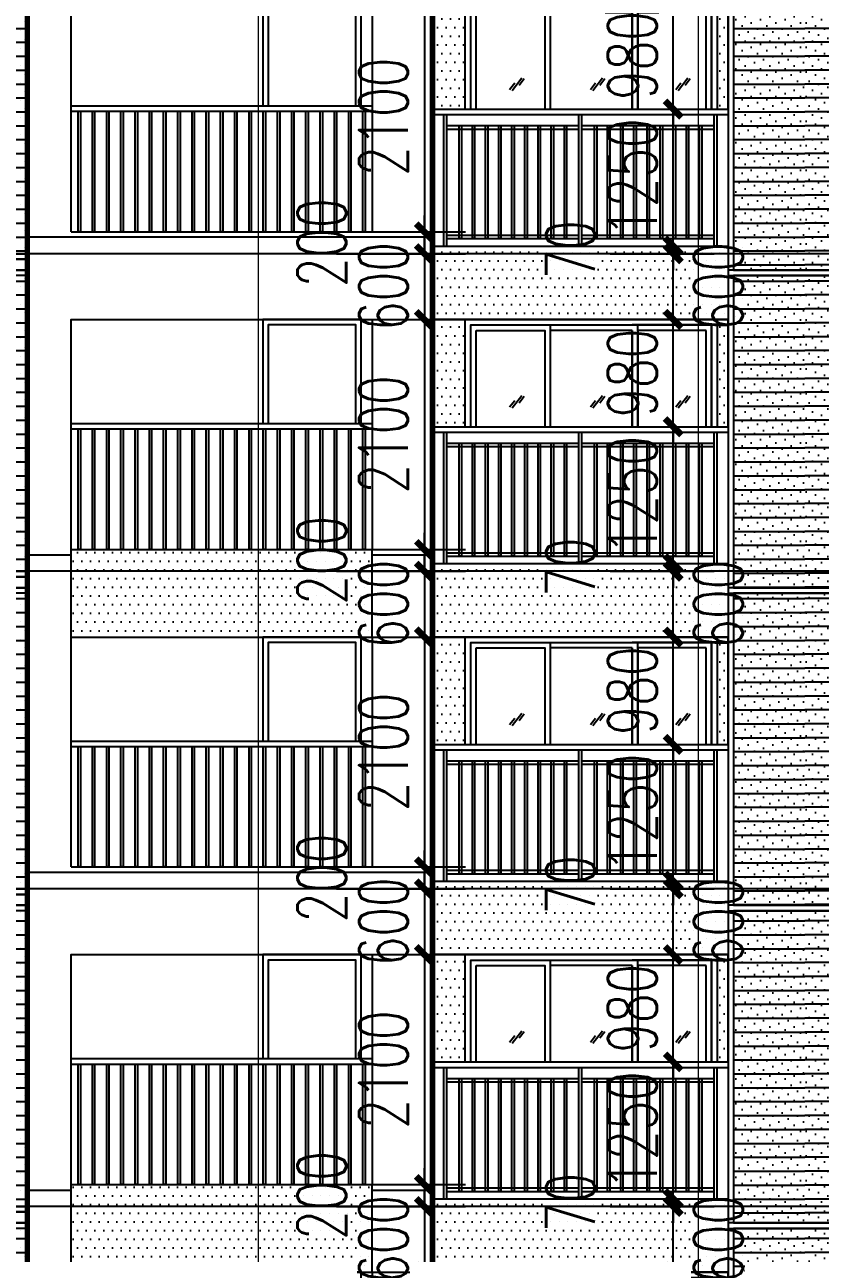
# Model space of a CAD drawing. Header units: millimetres. Extents: x 43 to 235305, y 0 to 139712.
# Drawn here: x 22186 to 29454, y 26380 to 37600 of the extents above; entities that cross this region are included whole.
import ezdxf
from ezdxf.xclip import XClip

# ---------------------------------------------------------------- set-up
doc = ezdxf.new("R2010")
doc.units = ezdxf.units.MM
doc.header["$XCLIPFRAME"] = 2
doc.linetypes.add('CONTINOUS', pattern=[0])
doc.linetypes.add('DOTE', pattern=[2.42, 2, -0.2, 0.02, -0.2])
for name, color, linetype in [('A-AXIS', 1, 'DOTE'), ('A-DRWD-DIMS', 144, 'Continuous'), ('A-ELEV-DRWD', 130, 'Continuous'), ('A-ELEV-HRAL', 165, 'Continuous'), ('A-ELEV-LINE', 30, 'Continuous'), ('A-ELEV-LINE1', 33, 'Continuous'), ('A-ELEV-LINE2', 55, 'Continuous'), ('A-ELEV-OPEN', 253, 'Continuous'), ('A-ELEV-OUT2', 6, 'CONTINOUS'), ('A-ELEV-PATT', 55, 'Continuous'), ('A-ELEV-SHUT', 215, 'Continuous'), ('A-HATH1', 251, 'Continuous'), ('DIM_IDEN', 3, 'Continuous'), ('PUB_HATCH', 251, 'Continuous'), ('Window_detail', 165, 'Continuous')]:
    doc.layers.add(name, color=color, linetype=linetype)
doc.styles.add('_TCH_DIM_T3', font='SIMPLEX', dxfattribs={"width": 0.705882, "bigfont": 'GBCBIG'})
doc.dimstyles.new('_TCH_ARCH&&150', dxfattribs={"dimtxt": 446.25, "dimasz": 150, "dimexe": 375, "dimexo": 450, "dimgap": 150, "dimtad": 1, "dimdec": 0, "dimzin": 0, "dimdsep": 46, "dimtxsty": '_TCH_DIM_T3', "dimblk": 'ARCHTICK', "dimcen": 0.09, "dimclrt": 7, "dimazin": 2, "dimtfac": 1, "dimtdec": 0, "dimtix": 1, "dimtmove": 2, "dimatfit": 3, "dimfxl": 1, "dimtolj": 1, "dimtzin": 0, "dimarcsym": 0})

# ---------------------------------------------------------------- blocks, each defined once
blk = doc.blocks.new('A$C312A139E')
at = {"layer": 'A-ELEV-DRWD'}
blk.add_lwpolyline([(2200, 1350), (2200, 2250), (1400, 2250), (1400, 1350)], dxfattribs=at)
at = {"layer": 'A-ELEV-LINE1'}
for points in [[(-400, 200), (-400, 2300), (2350, 2300), (2350, 200)], [(2250, 1350), (2250, 2300), (1350, 2300), (1350, 1350)]]:
    blk.add_lwpolyline(points, dxfattribs=at)
blk = doc.blocks.new('GGGG')
at = {"layer": 'A-ELEV-OPEN'}
for p, q in [((-176, -227), (0, 0)), ((-128, -96), (-220, -215)), ((-48, -132), (44, -12))]:
    blk.add_line(p, q, dxfattribs=at)
blk = doc.blocks.new('A$C472865FA')
at = {"layer": 'A-ELEV-DRWD'}
blk.add_line((1575, 0), (1575, 2250), dxfattribs=at)
for points in [[(50, 2250), (775, 2250), (775, 0), (50, 0)], [(100, 2200), (725, 2200), (725, 50), (100, 50)], [(1525, 2200), (775, 2200), (775, 50), (1525, 50)], [(2200, 2200), (1575, 2200), (1575, 50), (2200, 50)]]:
    blk.add_lwpolyline(points, close=True, dxfattribs=at)
for points in [[(50, 0), (50, 2250), (2250, 2250), (2250, 0)], [(1525, 2200), (1525, 50)]]:
    blk.add_lwpolyline(points, dxfattribs=at)
at = {"layer": 'A-ELEV-LINE1'}
blk.add_lwpolyline([(2300, 0), (0, 0), (0, 2300), (2300, 2300), (2300, 0)], dxfattribs=at)
at = {"layer": 'Window_detail'}
blk.add_line((0, 0), (2300, 0), dxfattribs=at)
blk.add_lwpolyline([(1525, 0), (2250, 0), (2250, 2250), (1525, 2250)], dxfattribs=at)
at = {"layer": 'A-ELEV-OPEN', "xscale": 0.5, "yscale": 0.5, "zscale": 0.5}
for p in [(515, 1605), (1252, 1605), (2032, 1605)]:
    blk.add_blockref('GGGG', p, dxfattribs=at)
blk = doc.blocks.new('A$C294462BB')
at = {"layer": 'A-ELEV-HRAL'}
for p, q in [((0, 1320), (2700, 1320)), ((0, 1270), (2700, 1270)), ((130, 1170), (1335, 1170)), ((130, 1138), (1335, 1138)), ((1365, 1170), (2570, 1170)), ((1365, 1138), (2570, 1138)), ((130, 170), (1335, 170)), ((130, 138), (1335, 138)), ((1365, 170), (2570, 170)), ((1365, 138), (2570, 138))]:
    blk.add_line(p, q, dxfattribs=at)
for points in [[(100, 1270), (100, 70), (130, 70), (130, 1270)], [(1335, 1270), (1335, 70), (1365, 70), (1365, 1270)], [(2570, 1270), (2570, 70), (2600, 70), (2600, 1270)]]:
    blk.add_lwpolyline(points, dxfattribs=at)
at = {"layer": 'A-ELEV-LINE1'}
for p, q in [((0, 2300), (2700, 2300)), ((0, 70), (2700, 70))]:
    blk.add_line(p, q, dxfattribs=at)
at = {"layer": 'PUB_HATCH'}
for points in [[(245, 1170), (265, 1170), (265, 138), (245, 138)], [(365, 1170), (385, 1170), (385, 138), (365, 138)], [(485, 1170), (505, 1170), (505, 138), (485, 138)], [(605, 1170), (625, 1170), (625, 138), (605, 138)], [(725, 1170), (745, 1170), (745, 138), (725, 138)], [(845, 1170), (865, 1170), (865, 138), (845, 138)], [(965, 1170), (985, 1170), (985, 138), (965, 138)], [(1085, 1170), (1105, 1170), (1105, 138), (1085, 138)], [(1205, 1170), (1225, 1170), (1225, 138), (1205, 138)], [(1480, 1170), (1500, 1170), (1500, 138), (1480, 138)], [(1600, 1170), (1620, 1170), (1620, 138), (1600, 138)], [(1720, 1170), (1740, 1170), (1740, 138), (1720, 138)], [(1840, 1170), (1860, 1170), (1860, 138), (1840, 138)], [(1960, 1170), (1980, 1170), (1980, 138), (1960, 138)], [(2080, 1170), (2100, 1170), (2100, 138), (2080, 138)], [(2200, 1170), (2220, 1170), (2220, 138), (2200, 138)], [(2320, 1170), (2340, 1170), (2340, 138), (2320, 138)], [(2440, 1170), (2460, 1170), (2460, 138), (2440, 138)]]:
    blk.add_lwpolyline(points, close=True, dxfattribs=at)
blk = doc.blocks.new('150yt3500')
at = {"layer": 'A-ELEV-HRAL'}
for p, q in [((238353, -94386), (241103, -94386)), ((238353, -94436), (241103, -94436))]:
    blk.add_line(p, q, dxfattribs=at)
at = {"layer": 'A-ELEV-LINE1'}
for p, q in [((238353, -93436), (241003, -93436)), ((238353, -95536), (241103, -95536))]:
    blk.add_line(p, q, dxfattribs=at)
at = {"layer": 'PUB_HATCH'}
for points in [[(238418, -94436), (238438, -94436), (238438, -95536), (238418, -95536)], [(238548, -94436), (238568, -94436), (238568, -95536), (238548, -95536)], [(238678, -94436), (238698, -94436), (238698, -95536), (238678, -95536)], [(238808, -94436), (238828, -94436), (238828, -95536), (238808, -95536)], [(238938, -94436), (238958, -94436), (238958, -95536), (238938, -95536)], [(239068, -94436), (239088, -94436), (239088, -95536), (239068, -95536)], [(239198, -94436), (239218, -94436), (239218, -95536), (239198, -95536)], [(239328, -94436), (239348, -94436), (239348, -95536), (239328, -95536)], [(239458, -94436), (239478, -94436), (239478, -95536), (239458, -95536)], [(239588, -94436), (239608, -94436), (239608, -95536), (239588, -95536)], [(239718, -94436), (239738, -94436), (239738, -95536), (239718, -95536)], [(239848, -94436), (239868, -94436), (239868, -95536), (239848, -95536)], [(239978, -94436), (239998, -94436), (239998, -95536), (239978, -95536)], [(240108, -94436), (240128, -94436), (240128, -95536), (240108, -95536)], [(240238, -94436), (240258, -94436), (240258, -95536), (240238, -95536)], [(240368, -94436), (240388, -94436), (240388, -95536), (240368, -95536)], [(240498, -94436), (240518, -94436), (240518, -95536), (240498, -95536)], [(240628, -94436), (240648, -94436), (240648, -95536), (240628, -95536)], [(240758, -94436), (240778, -94436), (240778, -95536), (240758, -95536)], [(240888, -94436), (240908, -94436), (240908, -95536), (240888, -95536)], [(241018, -94436), (241038, -94436), (241038, -95536), (241018, -95536)]]:
    blk.add_lwpolyline(points, close=True, dxfattribs=at)
blk = doc.blocks.new('A$C67865BBE')
at = {"layer": 'A-ELEV-PATT'}
h = blk.add_hatch(dxfattribs=at)
h.set_pattern_fill('ANSI31', color=256, scale=80, angle=135, style=0)
h.set_pattern_definition([(7e-15, (97721.56, 80343.16), (2e-14, -127), [])])
h.paths.add_polyline_path([(1500, 5600), (1150, 5600), (1150, 2900), (1500, 2900)])
h = blk.add_hatch(dxfattribs=at)
h.set_pattern_fill('ANSI31', color=256, scale=80, angle=135, style=0)
h.set_pattern_definition([(7e-15, (104421.55, 80343.16), (2e-14, -127), [])])
h.paths.add_polyline_path([(7950, 2750), (8600, 2750), (8600, 5600), (7950, 5600)])
h = blk.add_hatch(dxfattribs=at)
h.set_pattern_fill('ANSI31', color=256, scale=80, angle=135, style=0)
h.set_pattern_definition([(7e-15, (97721.56, 77443.16), (2e-14, -127), [])])
h.paths.add_polyline_path([(1500, 2700), (1150, 2700), (1150, 0), (1500, 0)])
h = blk.add_hatch(dxfattribs=at)
h.set_pattern_fill('ANSI31', color=256, scale=80, angle=135, style=0)
h.set_pattern_definition([(7e-15, (104421.55, 77443.16), (2e-14, -127), [])])
h.paths.add_polyline_path([(7950, -150), (8600, -150), (8600, 2700), (7950, 2700)])
at = {"layer": 'A-HATH1'}
h = blk.add_hatch(dxfattribs=at)
h.set_pattern_fill('DOTS', color=256, scale=50, style=0)
h.set_pattern_definition([(0, (5200, 5200), (39.6875, 79.375), [0, -79.375])])
h.paths.add_polyline_path([(7900, 5650), (7900, 5750), (7900, 5840), (5200, 5840), (5200, 5200), (7900, 5200)])
h = blk.add_hatch(dxfattribs=at)
h.set_pattern_fill('DOTS', color=256, scale=50, style=0)
h.set_pattern_definition([(0, (1150, 2900), (39.6875, 79.375), [0, -79.375])])
h.paths.add_polyline_path([(1500, 5600), (1150, 5600), (1150, 2900), (1500, 2900)])
h = blk.add_hatch(dxfattribs=at)
h.set_pattern_fill('DOTS', color=256, scale=50, angle=135, style=0)
h.set_pattern_definition([(135, (-337992.66, 198878.295), (-84.189901, -28.0633), [0, -79.375])])
h.paths.add_polyline_path([(7950, 2750), (8600, 2750), (8600, 5600), (7950, 5600)])
h = blk.add_hatch(dxfattribs=at)
h.set_pattern_fill('DOTS', color=256, scale=50, style=0)
h.set_pattern_definition([(0, (5200, 4200), (39.6875, 79.375), [0, -79.375])])
h.paths.add_polyline_path([(7800, 5200), (7800, 4200), (7900, 4200), (7900, 5200)])
h.paths.add_polyline_path([(5500, 4200), (5500, 5200), (5200, 5200), (5200, 4200)])
h = blk.add_hatch(dxfattribs=at)
h.set_pattern_fill('DOTS', color=256, scale=50, style=0)
h.set_pattern_definition([(0, (2350, 2300), (39.6875, 79.375), [0, -79.375])])
h.paths.add_polyline_path([(4650, 3100), (1900, 3100), (1900, 2300), (4650, 2300)])
h = blk.add_hatch(dxfattribs=at)
h.set_pattern_fill('DOTS', color=256, scale=50, style=0)
h.set_pattern_definition([(0, (5200, 2300), (39.6875, 79.375), [0, -79.375])])
h.paths.add_polyline_path([(7900, 2750), (7900, 2850), (7900, 2970), (5200, 2970), (5200, 2300), (7900, 2300)])
h = blk.add_hatch(dxfattribs=at)
h.set_pattern_fill('DOTS', color=256, scale=50, style=0)
h.set_pattern_definition([(0, (1150, -0.0002), (39.6875, 79.375), [0, -79.375])])
h.paths.add_polyline_path([(1500, 2700), (1150, 2700), (1150, 0), (1500, 0)])
h = blk.add_hatch(dxfattribs=at)
h.set_pattern_fill('DOTS', color=256, scale=50, angle=135, style=0)
h.set_pattern_definition([(135, (-337992.66, 195978.295), (-84.189901, -28.0633), [0, -79.375])])
h.paths.add_polyline_path([(7950, -150), (8600, -150), (8600, 2700), (7950, 2700)])
h = blk.add_hatch(dxfattribs=at)
h.set_pattern_fill('DOTS', color=256, scale=50, style=0)
h.set_pattern_definition([(0, (5200, 1300), (39.6875, 79.375), [0, -79.375])])
h.paths.add_polyline_path([(7800, 2300), (7800, 1300), (7900, 1300), (7900, 2300)])
h.paths.add_polyline_path([(5500, 1300), (5500, 2300), (5200, 2300), (5200, 1300)])
at = {"layer": 'A-ELEV-LINE'}
for points in [[(1500, 2850), (1100, 2850), (1100, 2750), (1500, 2750)], [(1500, -50), (1100, -50), (1100, -150), (1500, -150)]]:
    blk.add_lwpolyline(points, close=True, dxfattribs=at)
at = {"layer": 'A-ELEV-LINE1'}
for p, q in [((1500, 2850), (1500, 5800)), ((5200, 0), (5200, 5800)), ((1500, 450), (1500, 3350)), ((1100, 2850), (1500, 2850)), ((1100, -50), (1500, -50))]:
    blk.add_line(p, q, dxfattribs=at)
at = {"layer": 'A-ELEV-LINE2'}
for p, q in [((1500, 3050), (1900, 3050)), ((1900, 2300), (1900, 3100)), ((4650, 2300), (4650, 3100)), ((4650, 3050), (5200, 3050)), ((5200, 150), (1500, 150))]:
    blk.add_line(p, q, dxfattribs=at)
at = {"layer": 'A-ELEV-SHUT'}
for points in [[(1500, 5650), (1100, 5650), (1100, 2850), (1500, 2850)], [(1500, 5600), (1150, 5600), (1150, 2900), (1500, 2900)], [(1500, 2750), (1100, 2750), (1100, -50), (1500, -50)], [(1500, 2700), (1150, 2700), (1150, 0), (1500, 0)]]:
    blk.add_lwpolyline(points, close=True, dxfattribs=at)
for points in [[(8600, 5650), (7900, 5650), (7900, 2700), (8600, 2700)], [(8600, 5600), (7950, 5600), (7950, 2750), (8600, 2750)], [(8600, 2750), (7900, 2750), (7900, -200), (8600, -200)], [(8600, 2700), (7950, 2700), (7950, -150), (8600, -150)]]:
    blk.add_lwpolyline(points, dxfattribs=at)
for name, p in [('A$C312A139E', (2300, 2900)), ('A$C294462BB', (5200, 2900)), ('A$C312A139E', (2300, 0)), ('A$C294462BB', (5200, 0))]:
    blk.add_blockref(name, p)
ref = blk.add_blockref('A$C472865FA', (5500, 2900))
XClip(ref).set_block_clipping_path([(-300, 1320), (2399.9999999972, 2299.9999999915)])
ref = blk.add_blockref('A$C472865FA', (5500, 0))
XClip(ref).set_block_clipping_path([(-300, 1320), (2400.0000000047, 2299.9999999915)])
at = {"layer": 'A-ELEV-LINE1'}
for p in [(-236453, 98636), (-236453, 95736)]:
    blk.add_blockref('150yt3500', p, dxfattribs=at)
blk = doc.blocks.new('_ArchTick')
at = {"color": 0, "linetype": 'ByBlock', "const_width": 0.4}
blk.add_lwpolyline([(-0.5, -0.5), (0.5, 0.5)], dxfattribs=at)
blk = doc.blocks.new('*D3120')
at = {"layer": 'A-DRWD-DIMS', "color": 0, "lineweight": -2, "transparency": 16777216}
for p, q in [((25034, 37808), (26212, 37808)), ((25837, 37808), (25837, 35708)), ((25034, 35708), (26212, 35708))]:
    blk.add_line(p, q, dxfattribs=at)
at = {"layer": 'Defpoints', "color": 0, "transparency": 16777216}
for p in [(24584, 37808), (24584, 35708), (25837, 35708)]:
    blk.add_point(p, dxfattribs=at)
at = {"layer": 'A-DRWD-DIMS', "color": 0, "lineweight": -2, "transparency": 16777216, "xscale": 150, "yscale": 150, "zscale": 150}
for p, rotation in [((25837, 37808), 90), ((25837, 35708), 270)]:
    blk.add_blockref('_ArchTick', p, dxfattribs=dict(at, rotation=rotation))
at = {"layer": 'A-DRWD-DIMS', "color": 7, "lineweight": 0, "transparency": 16777216, "insert": (25464, 36758), "char_height": 446.2, "attachment_point": 5, "rotation": 90, "style": '_TCH_DIM_T3'}
blk.add_mtext('\\A1;2100', dxfattribs=at)
blk = doc.blocks.new('*D3121')
at = {"layer": 'A-DRWD-DIMS', "color": 0, "lineweight": -2, "transparency": 16777216}
for p, q in [((25837, 35708), (25837, 35858)), ((25034, 35708), (26212, 35708)), ((25837, 35708), (25837, 35508)), ((25034, 35508), (26212, 35508)), ((25837, 35508), (25837, 35358))]:
    blk.add_line(p, q, dxfattribs=at)
at = {"layer": 'Defpoints', "color": 0, "transparency": 16777216}
for p in [(24584, 35708), (24584, 35508), (25837, 35508)]:
    blk.add_point(p, dxfattribs=at)
at = {"layer": 'A-DRWD-DIMS', "color": 0, "lineweight": -2, "transparency": 16777216, "xscale": 150, "yscale": 150, "zscale": 150}
for p, rotation in [((25837, 35708), 270), ((25837, 35508), 90)]:
    blk.add_blockref('_ArchTick', p, dxfattribs=dict(at, rotation=rotation))
at = {"layer": 'A-DRWD-DIMS', "color": 7, "lineweight": 0, "transparency": 16777216, "insert": (24900, 35608), "char_height": 446.2, "attachment_point": 5, "rotation": 90, "style": '_TCH_DIM_T3'}
blk.add_mtext('\\A1;200', dxfattribs=at)
blk = doc.blocks.new('*D3122')
at = {"layer": 'A-DRWD-DIMS', "color": 0, "lineweight": -2, "transparency": 16777216}
for p, q in [((25837, 35508), (25837, 35658)), ((25034, 35508), (26212, 35508)), ((25837, 35508), (25837, 34908)), ((25034, 34908), (26212, 34908)), ((25837, 34908), (25837, 34758))]:
    blk.add_line(p, q, dxfattribs=at)
at = {"layer": 'Defpoints', "color": 0, "transparency": 16777216}
for p in [(24584, 35508), (24584, 34908), (25837, 34908)]:
    blk.add_point(p, dxfattribs=at)
at = {"layer": 'A-DRWD-DIMS', "color": 0, "lineweight": -2, "transparency": 16777216, "xscale": 150, "yscale": 150, "zscale": 150}
for p, rotation in [((25837, 35508), 270), ((25837, 34908), 90)]:
    blk.add_blockref('_ArchTick', p, dxfattribs=dict(at, rotation=rotation))
at = {"layer": 'A-DRWD-DIMS', "color": 7, "lineweight": 0, "transparency": 16777216, "insert": (25464, 35208), "char_height": 446.2, "attachment_point": 5, "rotation": 90, "style": '_TCH_DIM_T3'}
blk.add_mtext('\\A1;600', dxfattribs=at)
blk = doc.blocks.new('*D3123')
at = {"layer": 'A-DRWD-DIMS', "color": 0, "lineweight": -2, "transparency": 16777216}
for p, q in [((25034, 34908), (26212, 34908)), ((25837, 34908), (25837, 32808)), ((25034, 32808), (26212, 32808))]:
    blk.add_line(p, q, dxfattribs=at)
at = {"layer": 'Defpoints', "color": 0, "transparency": 16777216}
for p in [(24584, 34908), (24584, 32808), (25837, 32808)]:
    blk.add_point(p, dxfattribs=at)
at = {"layer": 'A-DRWD-DIMS', "color": 0, "lineweight": -2, "transparency": 16777216, "xscale": 150, "yscale": 150, "zscale": 150}
for p, rotation in [((25837, 34908), 90), ((25837, 32808), 270)]:
    blk.add_blockref('_ArchTick', p, dxfattribs=dict(at, rotation=rotation))
at = {"layer": 'A-DRWD-DIMS', "color": 7, "lineweight": 0, "transparency": 16777216, "insert": (25464, 33858), "char_height": 446.2, "attachment_point": 5, "rotation": 90, "style": '_TCH_DIM_T3'}
blk.add_mtext('\\A1;2100', dxfattribs=at)
blk = doc.blocks.new('*D3124')
at = {"layer": 'A-DRWD-DIMS', "color": 0, "lineweight": -2, "transparency": 16777216}
for p, q in [((25837, 32808), (25837, 32958)), ((25034, 32808), (26212, 32808)), ((25837, 32808), (25837, 32608)), ((25034, 32608), (26212, 32608)), ((25837, 32608), (25837, 32458))]:
    blk.add_line(p, q, dxfattribs=at)
at = {"layer": 'Defpoints', "color": 0, "transparency": 16777216}
for p in [(24584, 32808), (24584, 32608), (25837, 32608)]:
    blk.add_point(p, dxfattribs=at)
at = {"layer": 'A-DRWD-DIMS', "color": 0, "lineweight": -2, "transparency": 16777216, "xscale": 150, "yscale": 150, "zscale": 150}
for p, rotation in [((25837, 32808), 270), ((25837, 32608), 90)]:
    blk.add_blockref('_ArchTick', p, dxfattribs=dict(at, rotation=rotation))
at = {"layer": 'A-DRWD-DIMS', "color": 7, "lineweight": 0, "transparency": 16777216, "insert": (24900, 32708), "char_height": 446.2, "attachment_point": 5, "rotation": 90, "style": '_TCH_DIM_T3'}
blk.add_mtext('\\A1;200', dxfattribs=at)
blk = doc.blocks.new('*D3125')
at = {"layer": 'A-DRWD-DIMS', "color": 0, "lineweight": -2, "transparency": 16777216}
for p, q in [((25837, 32608), (25837, 32758)), ((25034, 32608), (26212, 32608)), ((25837, 32608), (25837, 32008)), ((25034, 32008), (26212, 32008)), ((25837, 32008), (25837, 31858))]:
    blk.add_line(p, q, dxfattribs=at)
at = {"layer": 'Defpoints', "color": 0, "transparency": 16777216}
for p in [(24584, 32608), (24584, 32008), (25837, 32008)]:
    blk.add_point(p, dxfattribs=at)
at = {"layer": 'A-DRWD-DIMS', "color": 0, "lineweight": -2, "transparency": 16777216, "xscale": 150, "yscale": 150, "zscale": 150}
for p, rotation in [((25837, 32608), 270), ((25837, 32008), 90)]:
    blk.add_blockref('_ArchTick', p, dxfattribs=dict(at, rotation=rotation))
at = {"layer": 'A-DRWD-DIMS', "color": 7, "lineweight": 0, "transparency": 16777216, "insert": (25464, 32308), "char_height": 446.2, "attachment_point": 5, "rotation": 90, "style": '_TCH_DIM_T3'}
blk.add_mtext('\\A1;600', dxfattribs=at)
blk = doc.blocks.new('*D3126')
at = {"layer": 'A-DRWD-DIMS', "color": 0, "lineweight": -2, "transparency": 16777216}
for p, q in [((25034, 32008), (26212, 32008)), ((25837, 32008), (25837, 29908)), ((25034, 29908), (26212, 29908))]:
    blk.add_line(p, q, dxfattribs=at)
at = {"layer": 'Defpoints', "color": 0, "transparency": 16777216}
for p in [(24584, 32008), (24584, 29908), (25837, 29908)]:
    blk.add_point(p, dxfattribs=at)
at = {"layer": 'A-DRWD-DIMS', "color": 0, "lineweight": -2, "transparency": 16777216, "xscale": 150, "yscale": 150, "zscale": 150}
for p, rotation in [((25837, 32008), 90), ((25837, 29908), 270)]:
    blk.add_blockref('_ArchTick', p, dxfattribs=dict(at, rotation=rotation))
at = {"layer": 'A-DRWD-DIMS', "color": 7, "lineweight": 0, "transparency": 16777216, "insert": (25464, 30958), "char_height": 446.2, "attachment_point": 5, "rotation": 90, "style": '_TCH_DIM_T3'}
blk.add_mtext('\\A1;2100', dxfattribs=at)
blk = doc.blocks.new('*D3127')
at = {"layer": 'A-DRWD-DIMS', "color": 0, "lineweight": -2, "transparency": 16777216}
for p, q in [((25837, 29908), (25837, 30058)), ((25034, 29908), (26212, 29908)), ((25837, 29908), (25837, 29708)), ((25034, 29708), (26212, 29708)), ((25837, 29708), (25837, 29558))]:
    blk.add_line(p, q, dxfattribs=at)
at = {"layer": 'Defpoints', "color": 0, "transparency": 16777216}
for p in [(24584, 29908), (24584, 29708), (25837, 29708)]:
    blk.add_point(p, dxfattribs=at)
at = {"layer": 'A-DRWD-DIMS', "color": 0, "lineweight": -2, "transparency": 16777216, "xscale": 150, "yscale": 150, "zscale": 150}
for p, rotation in [((25837, 29908), 270), ((25837, 29708), 90)]:
    blk.add_blockref('_ArchTick', p, dxfattribs=dict(at, rotation=rotation))
at = {"layer": 'A-DRWD-DIMS', "color": 7, "lineweight": 0, "transparency": 16777216, "insert": (24900, 29808), "char_height": 446.2, "attachment_point": 5, "rotation": 90, "style": '_TCH_DIM_T3'}
blk.add_mtext('\\A1;200', dxfattribs=at)
blk = doc.blocks.new('*D3128')
at = {"layer": 'A-DRWD-DIMS', "color": 0, "lineweight": -2, "transparency": 16777216}
for p, q in [((25837, 29708), (25837, 29858)), ((25034, 29708), (26212, 29708)), ((25837, 29708), (25837, 29108)), ((25034, 29108), (26212, 29108)), ((25837, 29108), (25837, 28958))]:
    blk.add_line(p, q, dxfattribs=at)
at = {"layer": 'Defpoints', "color": 0, "transparency": 16777216}
for p in [(24584, 29708), (24584, 29108), (25837, 29108)]:
    blk.add_point(p, dxfattribs=at)
at = {"layer": 'A-DRWD-DIMS', "color": 0, "lineweight": -2, "transparency": 16777216, "xscale": 150, "yscale": 150, "zscale": 150}
for p, rotation in [((25837, 29708), 270), ((25837, 29108), 90)]:
    blk.add_blockref('_ArchTick', p, dxfattribs=dict(at, rotation=rotation))
at = {"layer": 'A-DRWD-DIMS', "color": 7, "lineweight": 0, "transparency": 16777216, "insert": (25464, 29408), "char_height": 446.2, "attachment_point": 5, "rotation": 90, "style": '_TCH_DIM_T3'}
blk.add_mtext('\\A1;600', dxfattribs=at)
blk = doc.blocks.new('*D3129')
at = {"layer": 'A-DRWD-DIMS', "color": 0, "lineweight": -2, "transparency": 16777216}
for p, q in [((25034, 29108), (26212, 29108)), ((25837, 29108), (25837, 27008)), ((25034, 27008), (26212, 27008))]:
    blk.add_line(p, q, dxfattribs=at)
at = {"layer": 'Defpoints', "color": 0, "transparency": 16777216}
for p in [(24584, 29108), (24584, 27008), (25837, 27008)]:
    blk.add_point(p, dxfattribs=at)
at = {"layer": 'A-DRWD-DIMS', "color": 0, "lineweight": -2, "transparency": 16777216, "xscale": 150, "yscale": 150, "zscale": 150}
for p, rotation in [((25837, 29108), 90), ((25837, 27008), 270)]:
    blk.add_blockref('_ArchTick', p, dxfattribs=dict(at, rotation=rotation))
at = {"layer": 'A-DRWD-DIMS', "color": 7, "lineweight": 0, "transparency": 16777216, "insert": (25464, 28058), "char_height": 446.2, "attachment_point": 5, "rotation": 90, "style": '_TCH_DIM_T3'}
blk.add_mtext('\\A1;2100', dxfattribs=at)
blk = doc.blocks.new('*D3130')
at = {"layer": 'A-DRWD-DIMS', "color": 0, "lineweight": -2, "transparency": 16777216}
for p, q in [((25837, 27008), (25837, 27158)), ((25034, 27008), (26212, 27008)), ((25837, 27008), (25837, 26808)), ((25034, 26808), (26212, 26808)), ((25837, 26808), (25837, 26658))]:
    blk.add_line(p, q, dxfattribs=at)
at = {"layer": 'Defpoints', "color": 0, "transparency": 16777216}
for p in [(24584, 27008), (24584, 26808), (25837, 26808)]:
    blk.add_point(p, dxfattribs=at)
at = {"layer": 'A-DRWD-DIMS', "color": 0, "lineweight": -2, "transparency": 16777216, "xscale": 150, "yscale": 150, "zscale": 150}
for p, rotation in [((25837, 27008), 270), ((25837, 26808), 90)]:
    blk.add_blockref('_ArchTick', p, dxfattribs=dict(at, rotation=rotation))
at = {"layer": 'A-DRWD-DIMS', "color": 7, "lineweight": 0, "transparency": 16777216, "insert": (24900, 26908), "char_height": 446.2, "attachment_point": 5, "rotation": 90, "style": '_TCH_DIM_T3'}
blk.add_mtext('\\A1;200', dxfattribs=at)
blk = doc.blocks.new('*D3131')
at = {"layer": 'A-DRWD-DIMS', "color": 0, "lineweight": -2, "transparency": 16777216}
for p, q in [((25837, 26808), (25837, 26958)), ((25034, 26808), (26212, 26808)), ((25837, 26808), (25837, 26208)), ((25034, 26208), (26212, 26208)), ((25837, 26208), (25837, 26058))]:
    blk.add_line(p, q, dxfattribs=at)
at = {"layer": 'Defpoints', "color": 0, "transparency": 16777216}
for p in [(24584, 26808), (24584, 26208), (25837, 26208)]:
    blk.add_point(p, dxfattribs=at)
at = {"layer": 'A-DRWD-DIMS', "color": 0, "lineweight": -2, "transparency": 16777216, "xscale": 150, "yscale": 150, "zscale": 150}
for p, rotation in [((25837, 26808), 270), ((25837, 26208), 90)]:
    blk.add_blockref('_ArchTick', p, dxfattribs=dict(at, rotation=rotation))
at = {"layer": 'A-DRWD-DIMS', "color": 7, "lineweight": 0, "transparency": 16777216, "insert": (25464, 26508), "char_height": 446.2, "attachment_point": 5, "rotation": 90, "style": '_TCH_DIM_T3'}
blk.add_mtext('\\A1;600', dxfattribs=at)
blk = doc.blocks.new('*D2420')
at = {"layer": 'A-DRWD-DIMS', "color": 0, "lineweight": -2, "transparency": 16777216}
for p, q in [((28110, 37808), (28110, 37958)), ((27535, 37808), (28485, 37808)), ((28110, 36828), (28110, 37808)), ((27535, 36828), (28485, 36828)), ((28110, 36828), (28110, 36678))]:
    blk.add_line(p, q, dxfattribs=at)
at = {"layer": 'Defpoints', "color": 0, "transparency": 16777216}
for p in [(27085, 37808), (28110, 37808), (27085, 36828)]:
    blk.add_point(p, dxfattribs=at)
at = {"layer": 'A-DRWD-DIMS', "color": 0, "lineweight": -2, "transparency": 16777216, "xscale": 150, "yscale": 150, "zscale": 150}
for p, rotation in [((28110, 37808), 270), ((28110, 36828), 90)]:
    blk.add_blockref('_ArchTick', p, dxfattribs=dict(at, rotation=rotation))
at = {"layer": 'A-DRWD-DIMS', "color": 7, "lineweight": 0, "transparency": 16777216, "insert": (27736, 37318), "char_height": 446.2, "attachment_point": 5, "rotation": 90, "style": '_TCH_DIM_T3'}
blk.add_mtext('\\A1;980', dxfattribs=at)
blk = doc.blocks.new('*D2421')
at = {"layer": 'A-DRWD-DIMS', "color": 0, "lineweight": -2, "transparency": 16777216}
for p, q in [((28110, 36828), (28110, 36978)), ((27535, 36828), (28485, 36828)), ((28110, 35578), (28110, 36828)), ((27535, 35578), (28485, 35578)), ((28110, 35578), (28110, 35428))]:
    blk.add_line(p, q, dxfattribs=at)
at = {"layer": 'Defpoints', "color": 0, "transparency": 16777216}
for p in [(27085, 36828), (28110, 36828), (27085, 35578)]:
    blk.add_point(p, dxfattribs=at)
at = {"layer": 'A-DRWD-DIMS', "color": 0, "lineweight": -2, "transparency": 16777216, "xscale": 150, "yscale": 150, "zscale": 150}
for p, rotation in [((28110, 36828), 270), ((28110, 35578), 90)]:
    blk.add_blockref('_ArchTick', p, dxfattribs=dict(at, rotation=rotation))
at = {"layer": 'A-DRWD-DIMS', "color": 7, "lineweight": 0, "transparency": 16777216, "insert": (27736, 36203), "char_height": 446.2, "attachment_point": 5, "rotation": 90, "style": '_TCH_DIM_T3'}
blk.add_mtext('\\A1;1250', dxfattribs=at)
blk = doc.blocks.new('*D2422')
at = {"layer": 'A-DRWD-DIMS', "color": 0, "lineweight": -2, "transparency": 16777216}
for p, q in [((28110, 35578), (28110, 35728)), ((27535, 35578), (28485, 35578)), ((28110, 35508), (28110, 35578)), ((27535, 35508), (28485, 35508)), ((28110, 35508), (28110, 35358))]:
    blk.add_line(p, q, dxfattribs=at)
at = {"layer": 'Defpoints', "color": 0, "transparency": 16777216}
for p in [(27085, 35578), (28110, 35578), (27085, 35508)]:
    blk.add_point(p, dxfattribs=at)
at = {"layer": 'A-DRWD-DIMS', "color": 0, "lineweight": -2, "transparency": 16777216, "xscale": 150, "yscale": 150, "zscale": 150}
for p, rotation in [((28110, 35578), 270), ((28110, 35508), 90)]:
    blk.add_blockref('_ArchTick', p, dxfattribs=dict(at, rotation=rotation))
at = {"layer": 'A-DRWD-DIMS', "color": 7, "lineweight": 0, "transparency": 16777216, "insert": (27172, 35543), "char_height": 446.2, "attachment_point": 5, "rotation": 90, "style": '_TCH_DIM_T3'}
blk.add_mtext('\\A1;70', dxfattribs=at)
blk = doc.blocks.new('*D2423')
at = {"layer": 'A-DRWD-DIMS', "color": 0, "lineweight": -2, "transparency": 16777216}
for p, q in [((27535, 35508), (28485, 35508)), ((28110, 34908), (28110, 35508)), ((27535, 34908), (28485, 34908))]:
    blk.add_line(p, q, dxfattribs=at)
at = {"layer": 'Defpoints', "color": 0, "transparency": 16777216}
for p in [(27085, 35508), (28110, 35508), (27085, 34908)]:
    blk.add_point(p, dxfattribs=at)
at = {"layer": 'A-DRWD-DIMS', "color": 0, "lineweight": -2, "transparency": 16777216, "xscale": 150, "yscale": 150, "zscale": 150}
for p, rotation in [((28110, 35508), 90), ((28110, 34908), 270)]:
    blk.add_blockref('_ArchTick', p, dxfattribs=dict(at, rotation=rotation))
at = {"layer": 'A-DRWD-DIMS', "color": 7, "lineweight": 0, "transparency": 16777216, "insert": (28522, 35208), "char_height": 446.2, "attachment_point": 5, "rotation": 90, "style": '_TCH_DIM_T3'}
blk.add_mtext('\\A1;600', dxfattribs=at)
blk = doc.blocks.new('*D2424')
at = {"layer": 'A-DRWD-DIMS', "color": 0, "lineweight": -2, "transparency": 16777216}
for p, q in [((28110, 34908), (28110, 35058)), ((27535, 34908), (28485, 34908)), ((28110, 33928), (28110, 34908)), ((27535, 33928), (28485, 33928)), ((28110, 33928), (28110, 33778))]:
    blk.add_line(p, q, dxfattribs=at)
at = {"layer": 'Defpoints', "color": 0, "transparency": 16777216}
for p in [(27085, 34908), (28110, 34908), (27085, 33928)]:
    blk.add_point(p, dxfattribs=at)
at = {"layer": 'A-DRWD-DIMS', "color": 0, "lineweight": -2, "transparency": 16777216, "xscale": 150, "yscale": 150, "zscale": 150}
for p, rotation in [((28110, 34908), 270), ((28110, 33928), 90)]:
    blk.add_blockref('_ArchTick', p, dxfattribs=dict(at, rotation=rotation))
at = {"layer": 'A-DRWD-DIMS', "color": 7, "lineweight": 0, "transparency": 16777216, "insert": (27736, 34418), "char_height": 446.2, "attachment_point": 5, "rotation": 90, "style": '_TCH_DIM_T3'}
blk.add_mtext('\\A1;980', dxfattribs=at)
blk = doc.blocks.new('*D2425')
at = {"layer": 'A-DRWD-DIMS', "color": 0, "lineweight": -2, "transparency": 16777216}
for p, q in [((28110, 33928), (28110, 34078)), ((27535, 33928), (28485, 33928)), ((28110, 32678), (28110, 33928)), ((27535, 32678), (28485, 32678)), ((28110, 32678), (28110, 32528))]:
    blk.add_line(p, q, dxfattribs=at)
at = {"layer": 'Defpoints', "color": 0, "transparency": 16777216}
for p in [(27085, 33928), (28110, 33928), (27085, 32678)]:
    blk.add_point(p, dxfattribs=at)
at = {"layer": 'A-DRWD-DIMS', "color": 0, "lineweight": -2, "transparency": 16777216, "xscale": 150, "yscale": 150, "zscale": 150}
for p, rotation in [((28110, 33928), 270), ((28110, 32678), 90)]:
    blk.add_blockref('_ArchTick', p, dxfattribs=dict(at, rotation=rotation))
at = {"layer": 'A-DRWD-DIMS', "color": 7, "lineweight": 0, "transparency": 16777216, "insert": (27736, 33303), "char_height": 446.2, "attachment_point": 5, "rotation": 90, "style": '_TCH_DIM_T3'}
blk.add_mtext('\\A1;1250', dxfattribs=at)
blk = doc.blocks.new('*D2426')
at = {"layer": 'A-DRWD-DIMS', "color": 0, "lineweight": -2, "transparency": 16777216}
for p, q in [((28110, 32678), (28110, 32828)), ((27535, 32678), (28485, 32678)), ((28110, 32608), (28110, 32678)), ((27535, 32608), (28485, 32608)), ((28110, 32608), (28110, 32458))]:
    blk.add_line(p, q, dxfattribs=at)
at = {"layer": 'Defpoints', "color": 0, "transparency": 16777216}
for p in [(27085, 32678), (28110, 32678), (27085, 32608)]:
    blk.add_point(p, dxfattribs=at)
at = {"layer": 'A-DRWD-DIMS', "color": 0, "lineweight": -2, "transparency": 16777216, "xscale": 150, "yscale": 150, "zscale": 150}
for p, rotation in [((28110, 32678), 270), ((28110, 32608), 90)]:
    blk.add_blockref('_ArchTick', p, dxfattribs=dict(at, rotation=rotation))
at = {"layer": 'A-DRWD-DIMS', "color": 7, "lineweight": 0, "transparency": 16777216, "insert": (27172, 32643), "char_height": 446.2, "attachment_point": 5, "rotation": 90, "style": '_TCH_DIM_T3'}
blk.add_mtext('\\A1;70', dxfattribs=at)
blk = doc.blocks.new('*D2427')
at = {"layer": 'A-DRWD-DIMS', "color": 0, "lineweight": -2, "transparency": 16777216}
for p, q in [((27535, 32608), (28485, 32608)), ((28110, 32008), (28110, 32608)), ((27535, 32008), (28485, 32008))]:
    blk.add_line(p, q, dxfattribs=at)
at = {"layer": 'Defpoints', "color": 0, "transparency": 16777216}
for p in [(27085, 32608), (28110, 32608), (27085, 32008)]:
    blk.add_point(p, dxfattribs=at)
at = {"layer": 'A-DRWD-DIMS', "color": 0, "lineweight": -2, "transparency": 16777216, "xscale": 150, "yscale": 150, "zscale": 150}
for p, rotation in [((28110, 32608), 90), ((28110, 32008), 270)]:
    blk.add_blockref('_ArchTick', p, dxfattribs=dict(at, rotation=rotation))
at = {"layer": 'A-DRWD-DIMS', "color": 7, "lineweight": 0, "transparency": 16777216, "insert": (28522, 32308), "char_height": 446.2, "attachment_point": 5, "rotation": 90, "style": '_TCH_DIM_T3'}
blk.add_mtext('\\A1;600', dxfattribs=at)
blk = doc.blocks.new('*D2428')
at = {"layer": 'A-DRWD-DIMS', "color": 0, "lineweight": -2, "transparency": 16777216}
for p, q in [((28110, 32008), (28110, 32158)), ((27535, 32008), (28485, 32008)), ((28110, 31028), (28110, 32008)), ((27535, 31028), (28485, 31028)), ((28110, 31028), (28110, 30878))]:
    blk.add_line(p, q, dxfattribs=at)
at = {"layer": 'Defpoints', "color": 0, "transparency": 16777216}
for p in [(27085, 32008), (28110, 32008), (27085, 31028)]:
    blk.add_point(p, dxfattribs=at)
at = {"layer": 'A-DRWD-DIMS', "color": 0, "lineweight": -2, "transparency": 16777216, "xscale": 150, "yscale": 150, "zscale": 150}
for p, rotation in [((28110, 32008), 270), ((28110, 31028), 90)]:
    blk.add_blockref('_ArchTick', p, dxfattribs=dict(at, rotation=rotation))
at = {"layer": 'A-DRWD-DIMS', "color": 7, "lineweight": 0, "transparency": 16777216, "insert": (27736, 31518), "char_height": 446.2, "attachment_point": 5, "rotation": 90, "style": '_TCH_DIM_T3'}
blk.add_mtext('\\A1;980', dxfattribs=at)
blk = doc.blocks.new('*D2429')
at = {"layer": 'A-DRWD-DIMS', "color": 0, "lineweight": -2, "transparency": 16777216}
for p, q in [((28110, 31028), (28110, 31178)), ((27535, 31028), (28485, 31028)), ((28110, 29778), (28110, 31028)), ((27535, 29778), (28485, 29778)), ((28110, 29778), (28110, 29628))]:
    blk.add_line(p, q, dxfattribs=at)
at = {"layer": 'Defpoints', "color": 0, "transparency": 16777216}
for p in [(27085, 31028), (28110, 31028), (27085, 29778)]:
    blk.add_point(p, dxfattribs=at)
at = {"layer": 'A-DRWD-DIMS', "color": 0, "lineweight": -2, "transparency": 16777216, "xscale": 150, "yscale": 150, "zscale": 150}
for p, rotation in [((28110, 31028), 270), ((28110, 29778), 90)]:
    blk.add_blockref('_ArchTick', p, dxfattribs=dict(at, rotation=rotation))
at = {"layer": 'A-DRWD-DIMS', "color": 7, "lineweight": 0, "transparency": 16777216, "insert": (27736, 30403), "char_height": 446.2, "attachment_point": 5, "rotation": 90, "style": '_TCH_DIM_T3'}
blk.add_mtext('\\A1;1250', dxfattribs=at)
blk = doc.blocks.new('*D2430')
at = {"layer": 'A-DRWD-DIMS', "color": 0, "lineweight": -2, "transparency": 16777216}
for p, q in [((28110, 29778), (28110, 29928)), ((27535, 29778), (28485, 29778)), ((28110, 29708), (28110, 29778)), ((27535, 29708), (28485, 29708)), ((28110, 29708), (28110, 29558))]:
    blk.add_line(p, q, dxfattribs=at)
at = {"layer": 'Defpoints', "color": 0, "transparency": 16777216}
for p in [(27085, 29778), (28110, 29778), (27085, 29708)]:
    blk.add_point(p, dxfattribs=at)
at = {"layer": 'A-DRWD-DIMS', "color": 0, "lineweight": -2, "transparency": 16777216, "xscale": 150, "yscale": 150, "zscale": 150}
for p, rotation in [((28110, 29778), 270), ((28110, 29708), 90)]:
    blk.add_blockref('_ArchTick', p, dxfattribs=dict(at, rotation=rotation))
at = {"layer": 'A-DRWD-DIMS', "color": 7, "lineweight": 0, "transparency": 16777216, "insert": (27172, 29743), "char_height": 446.2, "attachment_point": 5, "rotation": 90, "style": '_TCH_DIM_T3'}
blk.add_mtext('\\A1;70', dxfattribs=at)
blk = doc.blocks.new('*D2431')
at = {"layer": 'A-DRWD-DIMS', "color": 0, "lineweight": -2, "transparency": 16777216}
for p, q in [((27535, 29708), (28485, 29708)), ((28110, 29108), (28110, 29708)), ((27535, 29108), (28485, 29108))]:
    blk.add_line(p, q, dxfattribs=at)
at = {"layer": 'Defpoints', "color": 0, "transparency": 16777216}
for p in [(27085, 29708), (28110, 29708), (27085, 29108)]:
    blk.add_point(p, dxfattribs=at)
at = {"layer": 'A-DRWD-DIMS', "color": 0, "lineweight": -2, "transparency": 16777216, "xscale": 150, "yscale": 150, "zscale": 150}
for p, rotation in [((28110, 29708), 90), ((28110, 29108), 270)]:
    blk.add_blockref('_ArchTick', p, dxfattribs=dict(at, rotation=rotation))
at = {"layer": 'A-DRWD-DIMS', "color": 7, "lineweight": 0, "transparency": 16777216, "insert": (28522, 29408), "char_height": 446.2, "attachment_point": 5, "rotation": 90, "style": '_TCH_DIM_T3'}
blk.add_mtext('\\A1;600', dxfattribs=at)
blk = doc.blocks.new('*D2432')
at = {"layer": 'A-DRWD-DIMS', "color": 0, "lineweight": -2, "transparency": 16777216}
for p, q in [((28110, 29108), (28110, 29258)), ((27535, 29108), (28485, 29108)), ((28110, 28128), (28110, 29108)), ((27535, 28128), (28485, 28128)), ((28110, 28128), (28110, 27978))]:
    blk.add_line(p, q, dxfattribs=at)
at = {"layer": 'Defpoints', "color": 0, "transparency": 16777216}
for p in [(27085, 29108), (28110, 29108), (27085, 28128)]:
    blk.add_point(p, dxfattribs=at)
at = {"layer": 'A-DRWD-DIMS', "color": 0, "lineweight": -2, "transparency": 16777216, "xscale": 150, "yscale": 150, "zscale": 150}
for p, rotation in [((28110, 29108), 270), ((28110, 28128), 90)]:
    blk.add_blockref('_ArchTick', p, dxfattribs=dict(at, rotation=rotation))
at = {"layer": 'A-DRWD-DIMS', "color": 7, "lineweight": 0, "transparency": 16777216, "insert": (27736, 28618), "char_height": 446.2, "attachment_point": 5, "rotation": 90, "style": '_TCH_DIM_T3'}
blk.add_mtext('\\A1;980', dxfattribs=at)
blk = doc.blocks.new('*D2433')
at = {"layer": 'A-DRWD-DIMS', "color": 0, "lineweight": -2, "transparency": 16777216}
for p, q in [((28110, 28128), (28110, 28278)), ((27535, 28128), (28485, 28128)), ((28110, 26878), (28110, 28128)), ((27535, 26878), (28485, 26878)), ((28110, 26878), (28110, 26728))]:
    blk.add_line(p, q, dxfattribs=at)
at = {"layer": 'Defpoints', "color": 0, "transparency": 16777216}
for p in [(27085, 28128), (28110, 28128), (27085, 26878)]:
    blk.add_point(p, dxfattribs=at)
at = {"layer": 'A-DRWD-DIMS', "color": 0, "lineweight": -2, "transparency": 16777216, "xscale": 150, "yscale": 150, "zscale": 150}
for p, rotation in [((28110, 28128), 270), ((28110, 26878), 90)]:
    blk.add_blockref('_ArchTick', p, dxfattribs=dict(at, rotation=rotation))
at = {"layer": 'A-DRWD-DIMS', "color": 7, "lineweight": 0, "transparency": 16777216, "insert": (27736, 27503), "char_height": 446.2, "attachment_point": 5, "rotation": 90, "style": '_TCH_DIM_T3'}
blk.add_mtext('\\A1;1250', dxfattribs=at)
blk = doc.blocks.new('*D2434')
at = {"layer": 'A-DRWD-DIMS', "color": 0, "lineweight": -2, "transparency": 16777216}
for p, q in [((28110, 26878), (28110, 27028)), ((27535, 26878), (28485, 26878)), ((28110, 26808), (28110, 26878)), ((27535, 26808), (28485, 26808)), ((28110, 26808), (28110, 26658))]:
    blk.add_line(p, q, dxfattribs=at)
at = {"layer": 'Defpoints', "color": 0, "transparency": 16777216}
for p in [(27085, 26878), (28110, 26878), (27085, 26808)]:
    blk.add_point(p, dxfattribs=at)
at = {"layer": 'A-DRWD-DIMS', "color": 0, "lineweight": -2, "transparency": 16777216, "xscale": 150, "yscale": 150, "zscale": 150}
for p, rotation in [((28110, 26878), 270), ((28110, 26808), 90)]:
    blk.add_blockref('_ArchTick', p, dxfattribs=dict(at, rotation=rotation))
at = {"layer": 'A-DRWD-DIMS', "color": 7, "lineweight": 0, "transparency": 16777216, "insert": (27172, 26843), "char_height": 446.2, "attachment_point": 5, "rotation": 90, "style": '_TCH_DIM_T3'}
blk.add_mtext('\\A1;70', dxfattribs=at)
blk = doc.blocks.new('*D2435')
at = {"layer": 'A-DRWD-DIMS', "color": 0, "lineweight": -2, "transparency": 16777216}
for p, q in [((27535, 26808), (28485, 26808)), ((28110, 26208), (28110, 26808)), ((27535, 26208), (28485, 26208))]:
    blk.add_line(p, q, dxfattribs=at)
at = {"layer": 'Defpoints', "color": 0, "transparency": 16777216}
for p in [(27085, 26808), (28110, 26808), (27085, 26208)]:
    blk.add_point(p, dxfattribs=at)
at = {"layer": 'A-DRWD-DIMS', "color": 0, "lineweight": -2, "transparency": 16777216, "xscale": 150, "yscale": 150, "zscale": 150}
for p, rotation in [((28110, 26808), 90), ((28110, 26208), 270)]:
    blk.add_blockref('_ArchTick', p, dxfattribs=dict(at, rotation=rotation))
at = {"layer": 'A-DRWD-DIMS', "color": 7, "lineweight": 0, "transparency": 16777216, "insert": (28522, 26508), "char_height": 446.2, "attachment_point": 5, "rotation": 90, "style": '_TCH_DIM_T3'}
blk.add_mtext('\\A1;600', dxfattribs=at)

msp = doc.modelspace()

# ---------------------------------------------------------------- linework, layer by layer
at = {"layer": 'A-AXIS', "linetype": 'DOTE'}
for p, q in [((39673.9, 35508), (7310.1, 35508)), ((39673.9, 32608), (7310.1, 32608)), ((39673.9, 29708), (7310.1, 29708)), ((39673.9, 26808), (7310.1, 26808))]:
    msp.add_line(p, q, dxfattribs=at)
at = {"layer": 'A-ELEV-OUT2', "const_width": 50}
msp.add_lwpolyline([(25910.7, 8358), (25910.7, 135658), (22210.7, 135658), (22210.7, 8358)], dxfattribs=at)
at = {"layer": 'DIM_IDEN', "lineweight": 0}
for p, q in [((24321.1, 16733), (24321.1, 138654.8)), ((28341.5, 16678.5), (28341.5, 138654.8))]:
    msp.add_line(p, q, dxfattribs=at)

# ---------------------------------------------------------------- block references
for p in [(20710.7, 35508), (20710.7, 29708), (20710.7, 23908)]:
    msp.add_blockref('A$C67865BBE', p)
at = {"xscale": -1}
for p in [(37910.7, 35508), (37910.7, 29708), (37910.7, 23908)]:
    msp.add_blockref('A$C67865BBE', p, dxfattribs=at)

# ---------------------------------------------------------------- dimensions: what is measured, and where the dimension line sits
at = {"layer": 'A-DRWD-DIMS', "lineweight": 0}
for p1, p2, distance, picture, middle in [((27084.5, 36828), (27084.5, 37808), -1025, '*D2420', (27736.4, 37318)), ((24584.2, 37808), (24584.2, 35708), 1253.1, '*D3120', (25464.2, 36758)), ((27084.5, 35578), (27084.5, 36828), -1025, '*D2421', (27736.4, 36203)), ((24584.2, 35508), (24584.2, 34908), 1253.1, '*D3122', (25464.2, 35208)), ((27084.5, 33928), (27084.5, 34908), -1025, '*D2424', (27736.4, 34418)), ((24584.2, 34908), (24584.2, 32808), 1253.1, '*D3123', (25464.2, 33858)), ((27084.5, 32678), (27084.5, 33928), -1025, '*D2425', (27736.4, 33303)), ((24584.2, 32608), (24584.2, 32008), 1253.1, '*D3125', (25464.2, 32308)), ((24584.2, 32008), (24584.2, 29908), 1253.1, '*D3126', (25464.2, 30958)), ((27084.5, 31028), (27084.5, 32008), -1025, '*D2428', (27736.4, 31518)), ((27084.5, 29778), (27084.5, 31028), -1025, '*D2429', (27736.4, 30403)), ((24584.2, 29708), (24584.2, 29108), 1253.1, '*D3128', (25464.2, 29408)), ((24584.2, 29108), (24584.2, 27008), 1253.1, '*D3129', (25464.2, 28058)), ((27084.5, 28128), (27084.5, 29108), -1025, '*D2432', (27736.4, 28618)), ((27084.5, 26878), (27084.5, 28128), -1025, '*D2433', (27736.4, 27503)), ((24584.2, 26808), (24584.2, 26208), 1253.1, '*D3131', (25464.2, 26508))]:
    dim = msp.add_aligned_dim(p1=p1, p2=p2, distance=distance, dimstyle='_TCH_ARCH&&150', dxfattribs=at)
    dim.commit()
    dim.dimension.update_dxf_attribs({"geometry": picture, "text_midpoint": middle})
for base, p1, p2, angle, picture, middle in [((25837.3, 35508), (24584.2, 35708), (24584.2, 35508), 270.00005, '*D3121', (24899.8, 35608)), ((28109.5, 35578), (27084.5, 35508), (27084.5, 35578), 90, '*D2422', (27172, 35543)), ((28109.5, 35508), (27084.5, 34908), (27084.5, 35508), 90, '*D2423', (28522, 35208)), ((25837.3, 32608), (24584.2, 32808), (24584.2, 32608), 270.00005, '*D3124', (24899.8, 32708)), ((28109.5, 32678), (27084.5, 32608), (27084.5, 32678), 90, '*D2426', (27172, 32643)), ((28109.5, 32608), (27084.5, 32008), (27084.5, 32608), 90, '*D2427', (28522, 32308)), ((25837.3, 29708), (24584.2, 29908), (24584.2, 29708), 270.00005, '*D3127', (24899.8, 29808)), ((28109.5, 29778), (27084.5, 29708), (27084.5, 29778), 90, '*D2430', (27172, 29743)), ((28109.5, 29708), (27084.5, 29108), (27084.5, 29708), 90, '*D2431', (28522, 29408)), ((25837.3, 26808), (24584.2, 27008), (24584.2, 26808), 270.00005, '*D3130', (24899.8, 26908)), ((28109.5, 26878), (27084.5, 26808), (27084.5, 26878), 90, '*D2434', (27172, 26843)), ((28109.5, 26808), (27084.5, 26208), (27084.5, 26808), 90, '*D2435', (28522, 26508))]:
    dim = msp.add_linear_dim(base=base, p1=p1, p2=p2, angle=angle, dimstyle='_TCH_ARCH&&150', dxfattribs=at)
    dim.commit()
    dim.dimension.update_dxf_attribs({"geometry": picture, "text_midpoint": middle, "dimtype": 161})

doc.saveas('drawing.dxf')
